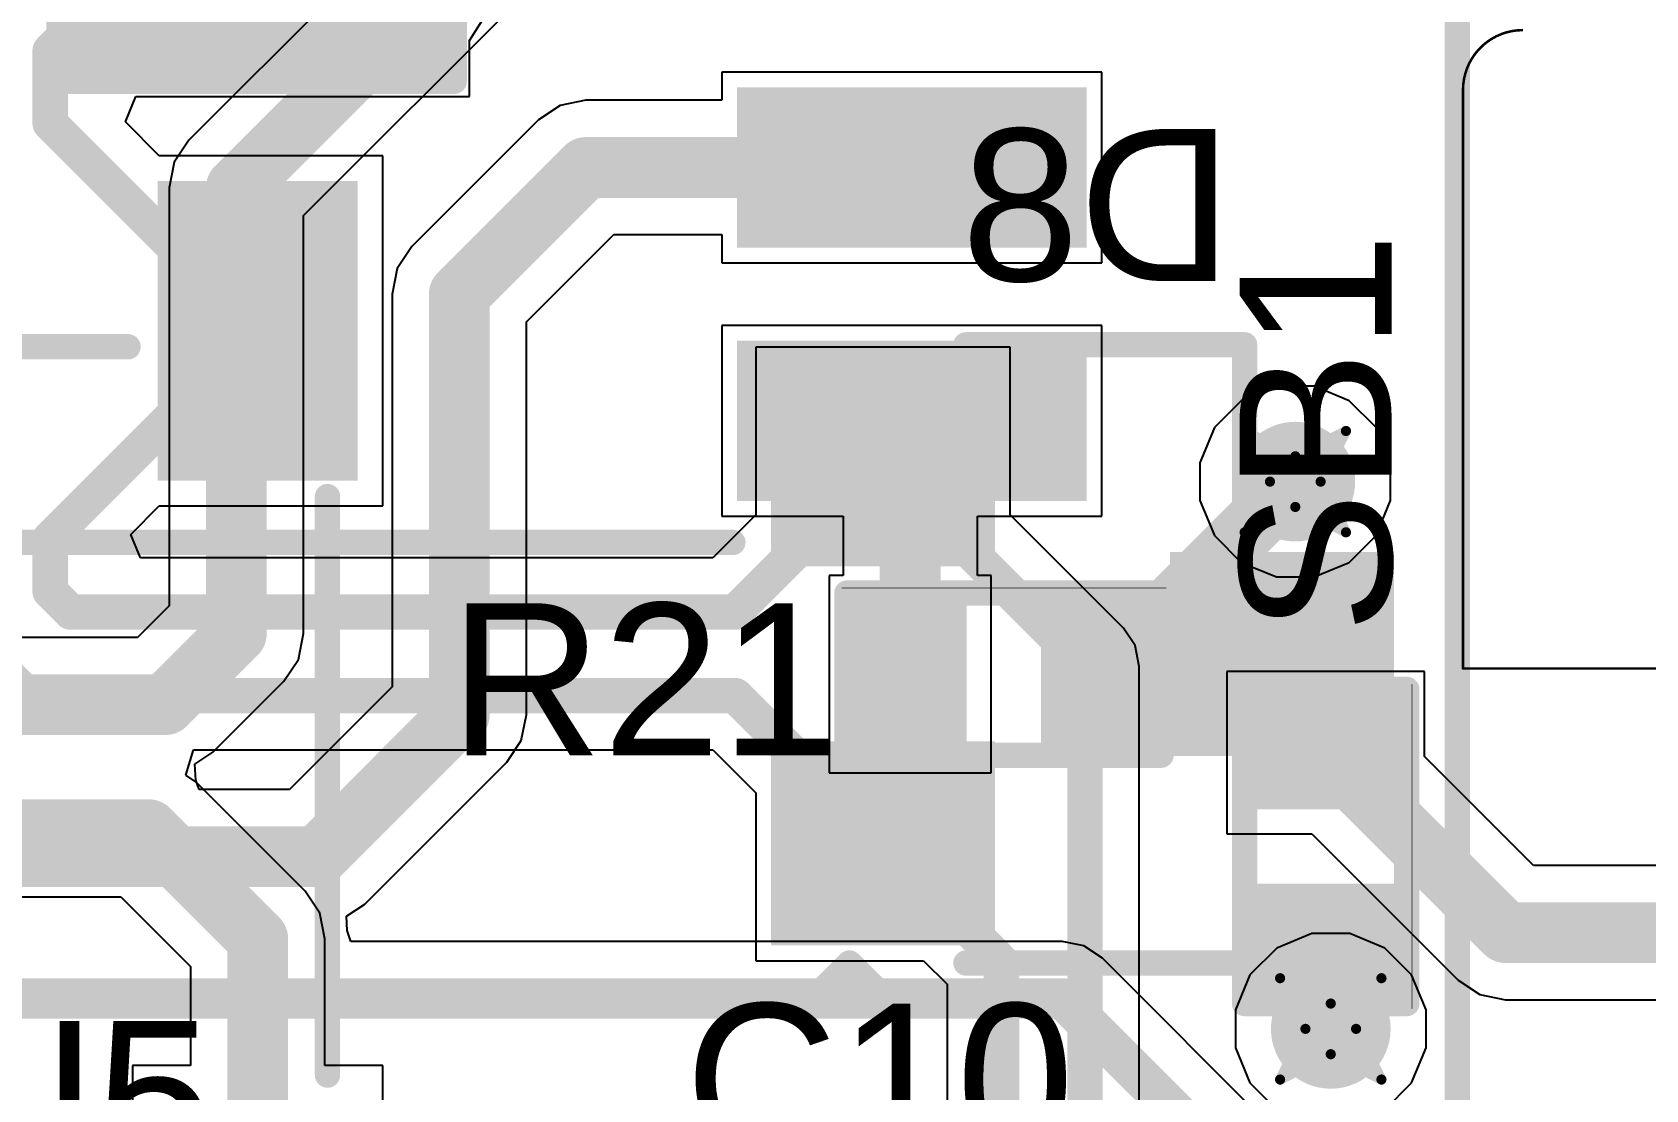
# Model space of a CAD drawing. Header units: inches. Extents: x -6 to 430, y 0 to 90.
# Drawn here: x 5.58 to 13.67, y 37.89 to 43.19 of the extents above; entities that cross this region are included whole.
import ezdxf

# ---------------------------------------------------------------- set-up
doc = ezdxf.new("R2010")
doc.units = ezdxf.units.IN
for name, color, linetype in [('Bottom Layer', 5, 'Continuous'), ('Bottom Overlay', 54, 'Continuous'), ('Bottom Paste', 16, 'Continuous'), ('Bottom Solder', 6, 'Continuous'), ('Drill Drawing', 1, 'Continuous'), ('Layer 1', 16, 'Continuous'), ('Layer 2', 76, 'Continuous'), ('Mechanical 1', 6, 'Continuous'), ('Top Layer', 1, 'Continuous'), ('Top Overlay', 2, 'Continuous'), ('Top Paste', 8, 'Continuous'), ('Top Solder', 216, 'Continuous'), ('Via Holes', 16, 'Continuous')]:
    doc.layers.add(name, color=color, linetype=linetype)
doc.styles.add('Arial', font='', dxfattribs={"height": 0.2})
doc.styles.get('Arial').set_extended_font_data('Arial')

msp = doc.modelspace()

# ---------------------------------------------------------------- hatches: boundary and pattern name
at = {"layer": 'Bottom Layer'}
for points in [[(7.5914, 44.5688), (7.5914, 43.0448), (5.8134, 43.0448), (5.8134, 44.5688)], [(6.2578, 42.3926), (7.1578, 42.3926), (7.1578, 40.9926), (6.2578, 40.9926)], [(9.3826, 40.613), (9.3826, 41.433), (10.3026, 41.433), (10.3026, 40.613)], [(11.3826, 39.663), (11.3826, 40.483), (12.3026, 40.483), (12.3026, 39.663)], [(9.3826, 38.713), (9.3826, 39.533), (10.3026, 39.533), (10.3026, 38.713)]]:
    msp.add_hatch(color=5, dxfattribs=at).paths.add_polyline_path(points)
h = msp.add_hatch(color=5, dxfattribs=at)
edge = h.paths.add_edge_path()
edge.add_arc((11.9094, 40.9366), 0.3, 0, 360)
h = msp.add_hatch(color=5, dxfattribs=at)
edge = h.paths.add_edge_path()
edge.add_arc((12.0872, 38.1934), 0.3, 0, 360)
at = {"layer": 'Bottom Paste'}
for points in [[(7.5914, 44.5688), (7.5914, 43.0448), (5.8134, 43.0448), (5.8134, 44.5688)], [(6.2578, 42.3926), (7.1578, 42.3926), (7.1578, 40.9926), (6.2578, 40.9926)], [(9.3826, 40.613), (9.3826, 41.433), (10.3026, 41.433), (10.3026, 40.613)], [(11.3826, 39.663), (11.3826, 40.483), (12.3026, 40.483), (12.3026, 39.663)], [(9.3826, 38.713), (9.3826, 39.533), (10.3026, 39.533), (10.3026, 38.713)]]:
    msp.add_hatch(color=16, dxfattribs=at).paths.add_polyline_path(points)
at = {"layer": 'Bottom Solder'}
for points in [[(7.693, 44.6704), (7.693, 42.9432), (5.7118, 42.9432), (5.7118, 44.6704)], [(6.207, 42.4434), (7.2086, 42.4434), (7.2086, 40.9418), (6.207, 40.9418)], [(9.281, 40.5114), (9.281, 41.5346), (10.4042, 41.5346), (10.4042, 40.5114)], [(11.281, 39.5614), (11.281, 40.5846), (12.4042, 40.5846), (12.4042, 39.5614)], [(9.281, 38.6114), (9.281, 39.6346), (10.4042, 39.6346), (10.4042, 38.6114)]]:
    msp.add_hatch(color=6, dxfattribs=at).paths.add_polyline_path(points)
at = {"layer": 'Layer 1'}
h = msp.add_hatch(color=16, dxfattribs=at)
edge = h.paths.add_edge_path()
edge.add_arc((11.9094, 40.9366), 0.3, 0, 360)
h = msp.add_hatch(color=16, dxfattribs=at)
edge = h.paths.add_edge_path()
edge.add_arc((12.0872, 38.1934), 0.3, 0, 360)
at = {"layer": 'Layer 2'}
h = msp.add_hatch(color=76, dxfattribs=at)
edge = h.paths.add_edge_path()
edge.add_arc((11.9094, 40.9366), 0.3, 0, 360)
h = msp.add_hatch(color=76, dxfattribs=at)
edge = h.paths.add_edge_path()
edge.add_arc((12.0872, 38.1934), 0.3, 0, 360)
at = {"layer": 'Top Layer'}
for points in [[(9.2116, 42.2114), (9.2116, 42.8114), (10.7616, 42.8114), (10.7616, 42.2114)], [(9.2116, 40.9414), (9.2116, 41.5414), (10.7616, 41.5414), (10.7616, 40.9414)], [(10.2076, 40.2889), (10.2076, 39.6539), (9.7504, 39.6539), (9.7504, 40.2889)], [(11.1474, 40.2889), (11.1474, 39.6539), (10.6902, 39.6539), (10.6902, 40.2889)], [(12.3793, 39.3491), (11.7443, 39.3491), (11.7443, 39.8063), (12.3793, 39.8063)], [(12.3793, 38.4093), (11.7443, 38.4093), (11.7443, 38.8665), (12.3793, 38.8665)]]:
    msp.add_hatch(color=1, dxfattribs=at).paths.add_polyline_path(points)
h = msp.add_hatch(color=1, dxfattribs=at)
edge = h.paths.add_edge_path()
edge.add_arc((11.9094, 40.9366), 0.3, 0, 360)
h = msp.add_hatch(color=1, dxfattribs=at)
edge = h.paths.add_edge_path()
edge.add_arc((12.0872, 38.1934), 0.3, 0, 360)
at = {"layer": 'Top Paste'}
for points in [[(9.2116, 42.2114), (9.2116, 42.8114), (10.7616, 42.8114), (10.7616, 42.2114)], [(9.2116, 40.9414), (9.2116, 41.5414), (10.7616, 41.5414), (10.7616, 40.9414)], [(10.2076, 40.2889), (10.2076, 39.6539), (9.7504, 39.6539), (9.7504, 40.2889)], [(11.1474, 40.2889), (11.1474, 39.6539), (10.6902, 39.6539), (10.6902, 40.2889)], [(12.3793, 39.3491), (11.7443, 39.3491), (11.7443, 39.8063), (12.3793, 39.8063)], [(12.3793, 38.4093), (11.7443, 38.4093), (11.7443, 38.8665), (12.3793, 38.8665)]]:
    msp.add_hatch(color=8, dxfattribs=at).paths.add_polyline_path(points)
at = {"layer": 'Top Solder'}
for points in [[(9.11, 42.1098), (9.11, 42.913), (10.8632, 42.913), (10.8632, 42.1098)], [(9.11, 40.8398), (9.11, 41.643), (10.8632, 41.643), (10.8632, 40.8398)], [(10.2626, 40.3439), (10.2626, 39.5989), (9.6954, 39.5989), (9.6954, 40.3439)], [(11.2024, 40.3439), (11.2024, 39.5989), (10.6352, 39.5989), (10.6352, 40.3439)], [(12.4343, 39.2941), (11.6893, 39.2941), (11.6893, 39.8613), (12.4343, 39.8613)], [(12.4343, 38.3543), (11.6893, 38.3543), (11.6893, 38.9215), (12.4343, 38.9215)]]:
    msp.add_hatch(color=216, dxfattribs=at).paths.add_polyline_path(points)
at = {"layer": 'Via Holes'}
h = msp.add_hatch(color=7, dxfattribs=at)
edge = h.paths.add_edge_path()
edge.add_arc((11.9094, 40.9366), 0.15, 0, 360)
h = msp.add_hatch(color=7, dxfattribs=at)
edge = h.paths.add_edge_path()
edge.add_arc((12.0872, 38.1934), 0.15, 0, 360)

# ---------------------------------------------------------------- linework, layer by layer
at = {"layer": 'Bottom Layer'}
for p, q in [((7.7692, 43.1473), (7.8327, 43.248)), ((7.7692, 42.867), (7.7692, 43.1473)), ((6.045, 42.74), (6.0976, 42.867)), ((6.0976, 42.867), (7.7692, 42.867)), ((6.2145, 42.5704), (6.045, 42.74)), ((7.3356, 42.5704), (6.2145, 42.5704)), ((7.3356, 40.8148), (7.3356, 42.5704)), ((10.4804, 41.6108), (9.2048, 41.6108)), ((9.2048, 41.6108), (9.2048, 40.7698)), ((10.4804, 40.7698), (10.4804, 41.6108)), ((6.0716, 40.6718), (6.2145, 40.8148)), ((6.2145, 40.8148), (7.3356, 40.8148)), ((9.2048, 40.7698), (8.9895, 40.5545)), ((11.0476, 40.2026), (10.4804, 40.7698)), ((6.1202, 40.5545), (6.0716, 40.6718)), ((8.9895, 40.5545), (6.1202, 40.5545)), ((11.1065, 40.1144), (11.0476, 40.2026)), ((11.0476, 40.2026), (11.0476, 40.2026)), ((11.1272, 40.0103), (11.1065, 40.1144)), ((11.1272, 37.6964), (11.1272, 40.0103)), ((6.3475, 39.4645), (6.386, 39.5915)), ((6.386, 39.5915), (8.9895, 39.5915)), ((8.9895, 39.5915), (9.2048, 39.3762)), ((6.399, 39.4301), (6.3475, 39.4645)), ((6.9459, 38.8833), (6.399, 39.4301)), ((9.2048, 39.3762), (9.2048, 38.5352)), ((5.1704, 38.8554), (6.0215, 38.8554)), ((6.0215, 38.8554), (6.3711, 38.5057)), ((7.0189, 38.774), (6.9459, 38.8833)), ((7.0445, 38.6452), (7.0189, 38.774)), ((7.0445, 38.0104), (7.0445, 38.6452)), ((6.3711, 38.5057), (6.3711, 38.0104)), ((9.2048, 38.5352), (10.0458, 38.5352)), ((10.0458, 38.5352), (10.1643, 38.4168)), ((10.1643, 38.4168), (10.1643, 37.4102)), ((6.3711, 38.0104), (6.08, 38.0104)), ((6.08, 38.0104), (6.08, 36.346)), ((7.3356, 38.0104), (7.0445, 38.0104)), ((7.3356, 36.3919), (7.3356, 38.0104))]:
    msp.add_line(p, q, dxfattribs=at)
for points in [[(5.6673, 43.0956, 0.1778, 0.1778, 0), (6.3785, 43.8068, 0.1778, 0.1778, 0)], [(5.6673, 42.7331, 0.1778, 0.1778, 0), (5.6673, 43.0956, 0.1778, 0.1778, 0)], [(5.6673, 42.7331, 0.1778, 0.1778, 0), (6.7078, 41.6926, 0.1778, 0.1778, 0)], [(5.6673, 40.6521, 0.1778, 0.1778, 0), (6.7078, 41.6926, 0.1778, 0.1778, 0)], [(9.1021, 40.2826, 0.1778, 0.1778, 0), (9.8426, 41.023, 0.1778, 0.1778, 0)], [(9.8426, 41.023, 0.1778, 0.1778, 0), (10.8553, 40.0103, 0.1778, 0.1778, 0)], [(5.6673, 40.3867, 0.1778, 0.1778, 0), (5.6673, 40.6521, 0.1778, 0.1778, 0)], [(5.6673, 40.3867, 0.1778, 0.1778, 0), (5.7715, 40.2826, 0.1778, 0.1778, 0)], [(5.7715, 40.2826, 0.1778, 0.1778, 0), (9.1021, 40.2826, 0.1778, 0.1778, 0)], [(5.2482, 40.1725, 0.1778, 0.1778, 0), (5.5573, 39.8635, 0.1778, 0.1778, 0)], [(10.8553, 37.5838, 0.1778, 0.1778, 0), (10.8553, 40.0103, 0.1778, 0.1778, 0)], [(5.5573, 39.8635, 0.1778, 0.1778, 0), (9.1021, 39.8635, 0.1778, 0.1778, 0)], [(9.1021, 39.8635, 0.1778, 0.1778, 0), (9.8426, 39.123, 0.1778, 0.1778, 0)], [(5.1704, 39.192, 0.3048, 0.3048, 0), (6.161, 39.192, 0.3048, 0.3048, 0)], [(6.161, 39.192, 0.3048, 0.3048, 0), (6.7078, 38.6452, 0.3048, 0.3048, 0)], [(9.8426, 39.123, 0.1778, 0.1778, 0), (10.4362, 38.5294, 0.1778, 0.1778, 0)], [(6.7078, 37.7827, 0.3048, 0.3048, 0), (6.7078, 38.6452, 0.3048, 0.3048, 0)], [(10.4362, 37.4102, 0.1778, 0.1778, 0), (10.4362, 38.5294, 0.1778, 0.1778, 0)], [(6.7078, 37.1326, 0.3048, 0.3048, 0), (6.7078, 37.7827, 0.3048, 0.3048, 0)]]:
    msp.add_lwpolyline(points, format="xyseb", dxfattribs=at)
for points in [[(5.6229, 43.0956, 0.0889, 0.0889, 1), (5.7118, 43.0956, 0.0889, 0.0889, 1)], [(5.6229, 43.0956, 0.0889, 0.0889, 1), (5.7118, 43.0956, 0.0889, 0.0889, 1)], [(5.6229, 42.7331, 0.0889, 0.0889, 1), (5.7118, 42.7331, 0.0889, 0.0889, 1)], [(5.6229, 42.7331, 0.0889, 0.0889, 1), (5.7118, 42.7331, 0.0889, 0.0889, 1)], [(6.6634, 41.6926, 0.0889, 0.0889, 1), (6.7523, 41.6926, 0.0889, 0.0889, 1)], [(6.6634, 41.6926, 0.0889, 0.0889, 1), (6.7523, 41.6926, 0.0889, 0.0889, 1)], [(9.7981, 41.023, 0.0889, 0.0889, 1), (9.887, 41.023, 0.0889, 0.0889, 1)], [(9.7981, 41.023, 0.0889, 0.0889, 1), (9.887, 41.023, 0.0889, 0.0889, 1)], [(5.6229, 40.6521, 0.0889, 0.0889, 1), (5.7118, 40.6521, 0.0889, 0.0889, 1)], [(5.6229, 40.6521, 0.0889, 0.0889, 1), (5.7118, 40.6521, 0.0889, 0.0889, 1)], [(5.6229, 40.3867, 0.0889, 0.0889, 1), (5.7118, 40.3867, 0.0889, 0.0889, 1)], [(5.6229, 40.3867, 0.0889, 0.0889, 1), (5.7118, 40.3867, 0.0889, 0.0889, 1)], [(5.7271, 40.2826, 0.0889, 0.0889, 1), (5.816, 40.2826, 0.0889, 0.0889, 1)], [(5.7271, 40.2826, 0.0889, 0.0889, 1), (5.816, 40.2826, 0.0889, 0.0889, 1)], [(9.0577, 40.2826, 0.0889, 0.0889, 1), (9.1466, 40.2826, 0.0889, 0.0889, 1)], [(9.0577, 40.2826, 0.0889, 0.0889, 1), (9.1466, 40.2826, 0.0889, 0.0889, 1)], [(10.8108, 40.0103, 0.0889, 0.0889, 1), (10.8997, 40.0103, 0.0889, 0.0889, 1)], [(10.8108, 40.0103, 0.0889, 0.0889, 1), (10.8997, 40.0103, 0.0889, 0.0889, 1)], [(5.5128, 39.8635, 0.0889, 0.0889, 1), (5.6017, 39.8635, 0.0889, 0.0889, 1)], [(5.5128, 39.8635, 0.0889, 0.0889, 1), (5.6017, 39.8635, 0.0889, 0.0889, 1)], [(9.0577, 39.8635, 0.0889, 0.0889, 1), (9.1466, 39.8635, 0.0889, 0.0889, 1)], [(9.0577, 39.8635, 0.0889, 0.0889, 1), (9.1466, 39.8635, 0.0889, 0.0889, 1)], [(6.0848, 39.192, 0.1524, 0.1524, 1), (6.2372, 39.192, 0.1524, 0.1524, 1)], [(6.0848, 39.192, 0.1524, 0.1524, 1), (6.2372, 39.192, 0.1524, 0.1524, 1)], [(9.7981, 39.123, 0.0889, 0.0889, 1), (9.887, 39.123, 0.0889, 0.0889, 1)], [(9.7981, 39.123, 0.0889, 0.0889, 1), (9.887, 39.123, 0.0889, 0.0889, 1)], [(6.6316, 38.6452, 0.1524, 0.1524, 1), (6.784, 38.6452, 0.1524, 0.1524, 1)], [(6.6316, 38.6452, 0.1524, 0.1524, 1), (6.784, 38.6452, 0.1524, 0.1524, 1)], [(10.3917, 38.5294, 0.0889, 0.0889, 1), (10.4806, 38.5294, 0.0889, 0.0889, 1)], [(10.3917, 38.5294, 0.0889, 0.0889, 1), (10.4806, 38.5294, 0.0889, 0.0889, 1)], [(6.6316, 37.7827, 0.1524, 0.1524, 1), (6.784, 37.7827, 0.1524, 0.1524, 1)], [(6.6316, 37.7827, 0.1524, 0.1524, 1), (6.784, 37.7827, 0.1524, 0.1524, 1)]]:
    msp.add_lwpolyline(points, format="xyseb", close=True, dxfattribs=at)
at = {"layer": 'Bottom Overlay'}
for points in [[(5.7118, 42.9432, 0.127, 0.127, 0), (5.7118, 47.2104, 0.127, 0.127, 0)], [(7.693, 42.9432, 0.127, 0.127, 0), (7.693, 47.2104, 0.127, 0.127, 0)], [(5.7118, 42.9432, 0.127, 0.127, 0), (7.693, 42.9432, 0.127, 0.127, 0)], [(4.8578, 41.6126, 0.127, 0.127, 0), (6.0578, 41.6126, 0.127, 0.127, 0)], [(10.2584, 41.6224, 0.127, 0.127, 0), (11.6554, 41.6224, 0.127, 0.127, 0)], [(11.6554, 40.6318, 0.127, 0.127, 0), (11.6554, 41.6224, 0.127, 0.127, 0)], [(7.0578, 37.9618, 0.127, 0.127, 0), (7.0578, 40.8618, 0.127, 0.127, 0)], [(10.0552, 39.7428, 0.127, 0.127, 0), (10.0552, 40.4032, 0.127, 0.127, 0)], [(11.6554, 38.5236, 0.127, 0.127, 0), (11.6554, 39.5142, 0.127, 0.127, 0)], [(9.5472, 38.3966, 0.127, 0.127, 0), (9.6742, 38.5236, 0.127, 0.127, 0)], [(9.6742, 38.5236, 0.127, 0.127, 0), (9.8012, 38.3966, 0.127, 0.127, 0)], [(10.2584, 38.5236, 0.127, 0.127, 0), (11.6554, 38.5236, 0.127, 0.127, 0)], [(9.5472, 38.3966, 0.127, 0.127, 0), (9.8012, 38.3966, 0.127, 0.127, 0)]]:
    msp.add_lwpolyline(points, format="xyseb", dxfattribs=at)
for points in [[(5.68, 42.9432, 0.0635, 0.0635, 1), (5.7435, 42.9432, 0.0635, 0.0635, 1)], [(5.68, 42.9432, 0.0635, 0.0635, 1), (5.7435, 42.9432, 0.0635, 0.0635, 1)], [(7.6612, 42.9432, 0.0635, 0.0635, 1), (7.7247, 42.9432, 0.0635, 0.0635, 1)], [(7.6612, 42.9432, 0.0635, 0.0635, 1), (7.7247, 42.9432, 0.0635, 0.0635, 1)], [(6.026, 41.6126, 0.0635, 0.0635, 1), (6.0895, 41.6126, 0.0635, 0.0635, 1)], [(10.2266, 41.6224, 0.0635, 0.0635, 1), (10.2901, 41.6224, 0.0635, 0.0635, 1)], [(11.6236, 41.6224, 0.0635, 0.0635, 1), (11.6871, 41.6224, 0.0635, 0.0635, 1)], [(11.6236, 41.6224, 0.0635, 0.0635, 1), (11.6871, 41.6224, 0.0635, 0.0635, 1)], [(7.026, 40.8618, 0.0635, 0.0635, 1), (7.0895, 40.8618, 0.0635, 0.0635, 1)], [(11.6236, 40.6318, 0.0635, 0.0635, 1), (11.6871, 40.6318, 0.0635, 0.0635, 1)], [(10.0234, 40.4032, 0.0635, 0.0635, 1), (10.0869, 40.4032, 0.0635, 0.0635, 1)], [(10.0234, 39.7428, 0.0635, 0.0635, 1), (10.0869, 39.7428, 0.0635, 0.0635, 1)], [(11.6236, 39.5142, 0.0635, 0.0635, 1), (11.6871, 39.5142, 0.0635, 0.0635, 1)], [(9.6424, 38.5236, 0.0635, 0.0635, 1), (9.7059, 38.5236, 0.0635, 0.0635, 1)], [(9.6424, 38.5236, 0.0635, 0.0635, 1), (9.7059, 38.5236, 0.0635, 0.0635, 1)], [(10.2266, 38.5236, 0.0635, 0.0635, 1), (10.2901, 38.5236, 0.0635, 0.0635, 1)], [(11.6236, 38.5236, 0.0635, 0.0635, 1), (11.6871, 38.5236, 0.0635, 0.0635, 1)], [(11.6236, 38.5236, 0.0635, 0.0635, 1), (11.6871, 38.5236, 0.0635, 0.0635, 1)], [(9.5154, 38.3966, 0.0635, 0.0635, 1), (9.5789, 38.3966, 0.0635, 0.0635, 1)], [(9.5154, 38.3966, 0.0635, 0.0635, 1), (9.5789, 38.3966, 0.0635, 0.0635, 1)], [(9.7694, 38.3966, 0.0635, 0.0635, 1), (9.8329, 38.3966, 0.0635, 0.0635, 1)], [(9.7694, 38.3966, 0.0635, 0.0635, 1), (9.8329, 38.3966, 0.0635, 0.0635, 1)], [(7.026, 37.9618, 0.0635, 0.0635, 1), (7.0895, 37.9618, 0.0635, 0.0635, 1)]]:
    msp.add_lwpolyline(points, format="xyseb", close=True, dxfattribs=at)
at = {"layer": 'Drill Drawing'}
for points in [[(11.6554, 41.1906, 0.0508, 0.0508, 0), (11.9094, 41.0636, 0.0508, 0.0508, 0)], [(11.6554, 41.1906, 0.0508, 0.0508, 0), (11.7824, 40.9366, 0.0508, 0.0508, 0)], [(11.9094, 41.0636, 0.0508, 0.0508, 0), (12.1634, 41.1906, 0.0508, 0.0508, 0)], [(12.0364, 40.9366, 0.0508, 0.0508, 0), (12.1634, 41.1906, 0.0508, 0.0508, 0)], [(11.6554, 40.6826, 0.0508, 0.0508, 0), (11.7824, 40.9366, 0.0508, 0.0508, 0)], [(12.0364, 40.9366, 0.0508, 0.0508, 0), (12.1634, 40.6826, 0.0508, 0.0508, 0)], [(11.6554, 40.6826, 0.0508, 0.0508, 0), (11.9094, 40.8096, 0.0508, 0.0508, 0)], [(11.9094, 40.8096, 0.0508, 0.0508, 0), (12.1634, 40.6826, 0.0508, 0.0508, 0)], [(11.8332, 38.4474, 0.0508, 0.0508, 0), (12.0872, 38.3204, 0.0508, 0.0508, 0)], [(11.8332, 38.4474, 0.0508, 0.0508, 0), (11.9602, 38.1934, 0.0508, 0.0508, 0)], [(12.0872, 38.3204, 0.0508, 0.0508, 0), (12.3412, 38.4474, 0.0508, 0.0508, 0)], [(12.2142, 38.1934, 0.0508, 0.0508, 0), (12.3412, 38.4474, 0.0508, 0.0508, 0)], [(11.8332, 37.9394, 0.0508, 0.0508, 0), (11.9602, 38.1934, 0.0508, 0.0508, 0)], [(12.2142, 38.1934, 0.0508, 0.0508, 0), (12.3412, 37.9394, 0.0508, 0.0508, 0)], [(11.8332, 37.9394, 0.0508, 0.0508, 0), (12.0872, 38.0664, 0.0508, 0.0508, 0)], [(12.0872, 38.0664, 0.0508, 0.0508, 0), (12.3412, 37.9394, 0.0508, 0.0508, 0)]]:
    msp.add_lwpolyline(points, format="xyseb", dxfattribs=at)
for points in [[(11.6427, 41.1906, 0.0254, 0.0254, 1), (11.6681, 41.1906, 0.0254, 0.0254, 1)], [(11.6427, 41.1906, 0.0254, 0.0254, 1), (11.6681, 41.1906, 0.0254, 0.0254, 1)], [(12.1507, 41.1906, 0.0254, 0.0254, 1), (12.1761, 41.1906, 0.0254, 0.0254, 1)], [(12.1507, 41.1906, 0.0254, 0.0254, 1), (12.1761, 41.1906, 0.0254, 0.0254, 1)], [(11.8967, 41.0636, 0.0254, 0.0254, 1), (11.9221, 41.0636, 0.0254, 0.0254, 1)], [(11.8967, 41.0636, 0.0254, 0.0254, 1), (11.9221, 41.0636, 0.0254, 0.0254, 1)], [(11.7697, 40.9366, 0.0254, 0.0254, 1), (11.7951, 40.9366, 0.0254, 0.0254, 1)], [(11.7697, 40.9366, 0.0254, 0.0254, 1), (11.7951, 40.9366, 0.0254, 0.0254, 1)], [(12.0237, 40.9366, 0.0254, 0.0254, 1), (12.0491, 40.9366, 0.0254, 0.0254, 1)], [(12.0237, 40.9366, 0.0254, 0.0254, 1), (12.0491, 40.9366, 0.0254, 0.0254, 1)], [(11.8967, 40.8096, 0.0254, 0.0254, 1), (11.9221, 40.8096, 0.0254, 0.0254, 1)], [(11.8967, 40.8096, 0.0254, 0.0254, 1), (11.9221, 40.8096, 0.0254, 0.0254, 1)], [(11.6427, 40.6826, 0.0254, 0.0254, 1), (11.6681, 40.6826, 0.0254, 0.0254, 1)], [(11.6427, 40.6826, 0.0254, 0.0254, 1), (11.6681, 40.6826, 0.0254, 0.0254, 1)], [(12.1507, 40.6826, 0.0254, 0.0254, 1), (12.1761, 40.6826, 0.0254, 0.0254, 1)], [(12.1507, 40.6826, 0.0254, 0.0254, 1), (12.1761, 40.6826, 0.0254, 0.0254, 1)], [(11.8205, 38.4474, 0.0254, 0.0254, 1), (11.8459, 38.4474, 0.0254, 0.0254, 1)], [(11.8205, 38.4474, 0.0254, 0.0254, 1), (11.8459, 38.4474, 0.0254, 0.0254, 1)], [(12.3285, 38.4474, 0.0254, 0.0254, 1), (12.3539, 38.4474, 0.0254, 0.0254, 1)], [(12.3285, 38.4474, 0.0254, 0.0254, 1), (12.3539, 38.4474, 0.0254, 0.0254, 1)], [(12.0745, 38.3204, 0.0254, 0.0254, 1), (12.0999, 38.3204, 0.0254, 0.0254, 1)], [(12.0745, 38.3204, 0.0254, 0.0254, 1), (12.0999, 38.3204, 0.0254, 0.0254, 1)], [(11.9475, 38.1934, 0.0254, 0.0254, 1), (11.9729, 38.1934, 0.0254, 0.0254, 1)], [(11.9475, 38.1934, 0.0254, 0.0254, 1), (11.9729, 38.1934, 0.0254, 0.0254, 1)], [(12.2015, 38.1934, 0.0254, 0.0254, 1), (12.2269, 38.1934, 0.0254, 0.0254, 1)], [(12.2015, 38.1934, 0.0254, 0.0254, 1), (12.2269, 38.1934, 0.0254, 0.0254, 1)], [(12.0745, 38.0664, 0.0254, 0.0254, 1), (12.0999, 38.0664, 0.0254, 0.0254, 1)], [(12.0745, 38.0664, 0.0254, 0.0254, 1), (12.0999, 38.0664, 0.0254, 0.0254, 1)], [(11.8205, 37.9394, 0.0254, 0.0254, 1), (11.8459, 37.9394, 0.0254, 0.0254, 1)], [(11.8205, 37.9394, 0.0254, 0.0254, 1), (11.8459, 37.9394, 0.0254, 0.0254, 1)], [(12.3285, 37.9394, 0.0254, 0.0254, 1), (12.3539, 37.9394, 0.0254, 0.0254, 1)], [(12.3285, 37.9394, 0.0254, 0.0254, 1), (12.3539, 37.9394, 0.0254, 0.0254, 1)]]:
    msp.add_lwpolyline(points, format="xyseb", close=True, dxfattribs=at)
at = {"layer": 'Layer 2'}
for p, q in [((11.8144, 41.4144), (11.6387, 41.3417)), ((12.0044, 41.4144), (11.8144, 41.4144)), ((12.1801, 41.3417), (12.0044, 41.4144)), ((11.6387, 41.3417), (11.5043, 41.2073)), ((12.3145, 41.2073), (12.1801, 41.3417)), ((11.5043, 41.2073), (11.4316, 41.0316)), ((12.3872, 41.0316), (12.3145, 41.2073)), ((11.4316, 41.0316), (11.4316, 40.8416)), ((12.3872, 40.8416), (12.3872, 41.0316)), ((11.4316, 40.8416), (11.5043, 40.6659)), ((12.3145, 40.6659), (12.3872, 40.8416)), ((11.5043, 40.6659), (11.6387, 40.5315)), ((12.1801, 40.5315), (12.3145, 40.6659)), ((11.6387, 40.5315), (11.8144, 40.4588)), ((12.0044, 40.4588), (12.1801, 40.5315)), ((11.8144, 40.4588), (12.0044, 40.4588)), ((11.9922, 38.6712), (11.8165, 38.5985)), ((12.1822, 38.6712), (11.9922, 38.6712)), ((12.3579, 38.5985), (12.1822, 38.6712)), ((11.8165, 38.5985), (11.6821, 38.4641)), ((12.4923, 38.4641), (12.3579, 38.5985)), ((11.6821, 38.4641), (11.6094, 38.2884)), ((12.565, 38.2884), (12.4923, 38.4641)), ((11.6094, 38.2884), (11.6094, 38.0984)), ((12.565, 38.0984), (12.565, 38.2884)), ((11.6094, 38.0984), (11.6821, 37.9227)), ((12.4923, 37.9227), (12.565, 38.0984)), ((11.6821, 37.9227), (11.8165, 37.7883)), ((12.3579, 37.7883), (12.4923, 37.9227))]:
    msp.add_line(p, q, dxfattribs=at)
at = {"layer": 'Mechanical 1'}
for points in [[(12.75, 42.9, 0.0127, 0.0127, -0.414214), (13.05, 43.2, 0.0127, 0.0127, 0)], [(12.75, 40, 0.0127, 0.0127, 0), (12.75, 42.9, 0.0127, 0.0127, 0)], [(12.75, 40, 0.0127, 0.0127, 0), (19.5, 40, 0.0127, 0.0127, 0)]]:
    msp.add_lwpolyline(points, format="xyseb", dxfattribs=at)
for points in [[(12.7468, 42.9, 0.00635, 0.00635, 1), (12.7532, 42.9, 0.00635, 0.00635, 1)], [(12.7468, 42.9, 0.00635, 0.00635, 1), (12.7532, 42.9, 0.00635, 0.00635, 1)], [(12.7468, 40, 0.00635, 0.00635, 1), (12.7532, 40, 0.00635, 0.00635, 1)], [(12.7468, 40, 0.00635, 0.00635, 1), (12.7532, 40, 0.00635, 0.00635, 1)]]:
    msp.add_lwpolyline(points, format="xyseb", close=True, dxfattribs=at)
at = {"layer": 'Top Layer'}
for p, q in [((7.7343, 44.0195), (6.3627, 42.6479)), ((6.9375, 42.2703), (8.1119, 43.4447)), ((10.9394, 42.9892), (9.0338, 42.9892)), ((9.0338, 42.9892), (9.0338, 42.8481)), ((10.9394, 42.0336), (10.9394, 42.9892)), ((8.2246, 42.8224), (8.1153, 42.7495)), ((8.3534, 42.8481), (8.2246, 42.8224)), ((9.0338, 42.8481), (8.3534, 42.8481)), ((8.1153, 42.7495), (7.4803, 42.1145)), ((6.3627, 42.6479), (6.2898, 42.5386)), ((6.2898, 42.5386), (6.2641, 42.4098)), ((6.2641, 42.4098), (6.2641, 40.3141)), ((6.9375, 40.1746), (6.9375, 42.2703)), ((8.0551, 41.7369), (8.4929, 42.1747)), ((8.4929, 42.1747), (9.0338, 42.1747)), ((9.0338, 42.1747), (9.0338, 42.0336)), ((7.4803, 42.1145), (7.4074, 42.0052)), ((7.4074, 42.0052), (7.3817, 41.8764)), ((9.0338, 42.0336), (10.9394, 42.0336)), ((7.3817, 41.8764), (7.3817, 39.9077)), ((8.0551, 39.7682), (8.0551, 41.7369)), ((10.9394, 41.7192), (9.0338, 41.7192)), ((9.0338, 41.7192), (9.0338, 40.7636)), ((10.9394, 40.7636), (10.9394, 41.7192)), ((9.0338, 40.7636), (9.6423, 40.7636)), ((9.6423, 40.7636), (9.6423, 40.4667)), ((10.3157, 40.4667), (10.3157, 40.7636)), ((10.3157, 40.7636), (10.9394, 40.7636)), ((9.6423, 40.4667), (9.5726, 40.4667)), ((9.5726, 40.4667), (9.5726, 39.4761)), ((10.3854, 40.4667), (10.3157, 40.4667)), ((10.3854, 39.4761), (10.3854, 40.4667)), ((6.2641, 40.3141), (6.1057, 40.1557)), ((6.1057, 40.1557), (4.8824, 40.1557)), ((6.9118, 40.0458), (6.9375, 40.1746)), ((6.8389, 39.9365), (6.9118, 40.0458)), ((12.5571, 39.9841), (11.5665, 39.9841)), ((11.5665, 39.9841), (11.5665, 39.1713)), ((12.5571, 39.5585), (12.5571, 39.9841)), ((6.4833, 39.5809), (6.8389, 39.9365)), ((7.3817, 39.9077), (6.8677, 39.3937)), ((8.0294, 39.6394), (8.0551, 39.7682)), ((7.9565, 39.5301), (8.0294, 39.6394)), ((6.3931, 39.5207), (6.4833, 39.5809)), ((13.103, 39.0127), (12.5571, 39.5585)), ((6.3981, 39.4396), (6.3931, 39.5207)), ((7.2453, 38.8189), (7.9565, 39.5301)), ((9.5726, 39.4761), (10.3854, 39.4761)), ((6.4142, 39.3937), (6.3981, 39.4396)), ((6.8677, 39.3937), (6.4142, 39.3937)), ((11.5665, 39.1713), (11.9921, 39.1713)), ((11.9921, 39.1713), (12.7254, 38.4379)), ((19.4439, 39.0127), (13.103, 39.0127)), ((7.1536, 38.7577), (7.2453, 38.8189)), ((7.156, 38.6865), (7.1536, 38.7577)), ((7.1747, 38.6307), (7.156, 38.6865)), ((10.741, 38.6307), (7.1747, 38.6307)), ((10.85, 38.609), (10.741, 38.6307)), ((10.741, 38.6307), (10.741, 38.6307)), ((10.9424, 38.5472), (10.85, 38.609)), ((13.3046, 36.185), (10.9424, 38.5472)), ((12.7254, 38.4379), (12.8347, 38.365)), ((12.8347, 38.365), (12.9635, 38.3393)), ((12.9635, 38.3393), (19.893, 38.3393))]:
    msp.add_line(p, q, dxfattribs=at)
for points in [[(6.6008, 42.4098, 0.3048, 0.3048, 0), (7.9724, 43.7814, 0.3048, 0.3048, 0)], [(7.7184, 41.8764, 0.3048, 0.3048, 0), (8.3534, 42.5114, 0.3048, 0.3048, 0)], [(8.3534, 42.5114, 0.3048, 0.3048, 0), (9.9866, 42.5114, 0.3048, 0.3048, 0)], [(6.6008, 40.1746, 0.3048, 0.3048, 0), (6.6008, 42.4098, 0.3048, 0.3048, 0)], [(7.7184, 39.7682, 0.3048, 0.3048, 0), (7.7184, 41.8764, 0.3048, 0.3048, 0)], [(9.979, 41.2338, 0.3048, 0.3048, 0), (9.9866, 41.2414, 0.3048, 0.3048, 0)], [(9.979, 39.9714, 0.3048, 0.3048, 0), (9.979, 41.2338, 0.3048, 0.3048, 0)], [(10.9442, 39.9714, 0.3048, 0.3048, 0), (11.9094, 40.9366, 0.3048, 0.3048, 0)], [(6.2452, 39.819, 0.3048, 0.3048, 0), (6.6008, 40.1746, 0.3048, 0.3048, 0)], [(10.9188, 39.9714, 0.3048, 0.3048, 0), (10.9442, 39.9714, 0.3048, 0.3048, 0)], [(4.5434, 39.819, 0.3048, 0.3048, 0), (6.2452, 39.819, 0.3048, 0.3048, 0)], [(7.0072, 39.057, 0.3048, 0.3048, 0), (7.7184, 39.7682, 0.3048, 0.3048, 0)], [(12.0618, 39.5777, 0.3048, 0.3048, 0), (12.9635, 38.676, 0.3048, 0.3048, 0)], [(4.2132, 39.057, 0.3048, 0.3048, 0), (7.0072, 39.057, 0.3048, 0.3048, 0)], [(12.9635, 38.676, 0.3048, 0.3048, 0), (19.893, 38.676, 0.3048, 0.3048, 0)], [(2.4098, 38.3458, 0.2032, 0.2032, 0), (10.741, 38.3458, 0.2032, 0.2032, 0)], [(10.741, 38.3458, 0.2032, 0.2032, 0), (13.1032, 35.9836, 0.2032, 0.2032, 0)]]:
    msp.add_lwpolyline(points, format="xyseb", dxfattribs=at)
for points in [[(8.2772, 42.5114, 0.1524, 0.1524, 1), (8.4296, 42.5114, 0.1524, 0.1524, 1)], [(8.2772, 42.5114, 0.1524, 0.1524, 1), (8.4296, 42.5114, 0.1524, 0.1524, 1)], [(9.9104, 42.5114, 0.1524, 0.1524, 1), (10.0628, 42.5114, 0.1524, 0.1524, 1)], [(6.5246, 42.4098, 0.1524, 0.1524, 1), (6.677, 42.4098, 0.1524, 0.1524, 1)], [(6.5246, 42.4098, 0.1524, 0.1524, 1), (6.677, 42.4098, 0.1524, 0.1524, 1)], [(7.6422, 41.8764, 0.1524, 0.1524, 1), (7.7946, 41.8764, 0.1524, 0.1524, 1)], [(7.6422, 41.8764, 0.1524, 0.1524, 1), (7.7946, 41.8764, 0.1524, 0.1524, 1)], [(9.9028, 41.2338, 0.1524, 0.1524, 1), (10.0552, 41.2338, 0.1524, 0.1524, 1)], [(9.9028, 41.2338, 0.1524, 0.1524, 1), (10.0552, 41.2338, 0.1524, 0.1524, 1)], [(9.9104, 41.2414, 0.1524, 0.1524, 1), (10.0628, 41.2414, 0.1524, 0.1524, 1)], [(11.8332, 40.9366, 0.1524, 0.1524, 1), (11.9856, 40.9366, 0.1524, 0.1524, 1)], [(6.5246, 40.1746, 0.1524, 0.1524, 1), (6.677, 40.1746, 0.1524, 0.1524, 1)], [(6.5246, 40.1746, 0.1524, 0.1524, 1), (6.677, 40.1746, 0.1524, 0.1524, 1)], [(9.9028, 39.9714, 0.1524, 0.1524, 1), (10.0552, 39.9714, 0.1524, 0.1524, 1)], [(10.8426, 39.9714, 0.1524, 0.1524, 1), (10.995, 39.9714, 0.1524, 0.1524, 1)], [(10.868, 39.9714, 0.1524, 0.1524, 1), (11.0204, 39.9714, 0.1524, 0.1524, 1)], [(10.868, 39.9714, 0.1524, 0.1524, 1), (11.0204, 39.9714, 0.1524, 0.1524, 1)], [(6.169, 39.819, 0.1524, 0.1524, 1), (6.3214, 39.819, 0.1524, 0.1524, 1)], [(6.169, 39.819, 0.1524, 0.1524, 1), (6.3214, 39.819, 0.1524, 0.1524, 1)], [(7.6422, 39.7682, 0.1524, 0.1524, 1), (7.7946, 39.7682, 0.1524, 0.1524, 1)], [(7.6422, 39.7682, 0.1524, 0.1524, 1), (7.7946, 39.7682, 0.1524, 0.1524, 1)], [(11.9856, 39.5777, 0.1524, 0.1524, 1), (12.138, 39.5777, 0.1524, 0.1524, 1)], [(6.931, 39.057, 0.1524, 0.1524, 1), (7.0834, 39.057, 0.1524, 0.1524, 1)], [(6.931, 39.057, 0.1524, 0.1524, 1), (7.0834, 39.057, 0.1524, 0.1524, 1)], [(12.8873, 38.676, 0.1524, 0.1524, 1), (13.0397, 38.676, 0.1524, 0.1524, 1)], [(12.8873, 38.676, 0.1524, 0.1524, 1), (13.0397, 38.676, 0.1524, 0.1524, 1)], [(10.6902, 38.3458, 0.1016, 0.1016, 1), (10.7918, 38.3458, 0.1016, 0.1016, 1)], [(10.6902, 38.3458, 0.1016, 0.1016, 1), (10.7918, 38.3458, 0.1016, 0.1016, 1)]]:
    msp.add_lwpolyline(points, format="xyseb", close=True, dxfattribs=at)
at = {"layer": 'Top Overlay'}
for points in [[(12.7222, 36.4342, 0.127, 0.127, 0), (12.7222, 49.8096, 0.127, 0.127, 0)], [(5.4578, 40.6318, 0.127, 0.127, 0), (9.09, 40.6318, 0.127, 0.127, 0)], [(9.6615, 40.3778, 0.127, 0.127, 0), (11.2363, 40.3778, 0.127, 0.127, 0)], [(9.6615, 39.565, 0.127, 0.127, 0), (9.6615, 40.3778, 0.127, 0.127, 0)], [(11.2363, 39.565, 0.127, 0.127, 0), (11.2363, 40.3778, 0.127, 0.127, 0)], [(9.6361, 40.4032, 0.00323, 0.00323, 0), (11.2617, 40.4032, 0.00323, 0.00323, 0)], [(11.6554, 39.8952, 0.127, 0.127, 0), (12.4682, 39.8952, 0.127, 0.127, 0)], [(11.6554, 38.3204, 0.127, 0.127, 0), (11.6554, 39.8952, 0.127, 0.127, 0)], [(12.4682, 38.3204, 0.127, 0.127, 0), (12.4682, 39.8952, 0.127, 0.127, 0)], [(12.4936, 38.295, 0.00323, 0.00323, 0), (12.4936, 39.9206, 0.00323, 0.00323, 0)], [(9.6615, 39.565, 0.127, 0.127, 0), (11.2363, 39.565, 0.127, 0.127, 0)], [(11.6554, 38.3204, 0.127, 0.127, 0), (12.4682, 38.3204, 0.127, 0.127, 0)]]:
    msp.add_lwpolyline(points, format="xyseb", dxfattribs=at)
for points in [[(9.0582, 40.6318, 0.0635, 0.0635, 1), (9.1217, 40.6318, 0.0635, 0.0635, 1)], [(9.6297, 40.3778, 0.0635, 0.0635, 1), (9.6932, 40.3778, 0.0635, 0.0635, 1)], [(9.6297, 40.3778, 0.0635, 0.0635, 1), (9.6932, 40.3778, 0.0635, 0.0635, 1)], [(11.2045, 40.3778, 0.0635, 0.0635, 1), (11.268, 40.3778, 0.0635, 0.0635, 1)], [(11.2045, 40.3778, 0.0635, 0.0635, 1), (11.268, 40.3778, 0.0635, 0.0635, 1)], [(9.6353, 40.4032, 0.00161, 0.00161, 1), (9.6369, 40.4032, 0.00161, 0.00161, 1)], [(11.2609, 40.4032, 0.00161, 0.00161, 1), (11.2625, 40.4032, 0.00161, 0.00161, 1)], [(11.6236, 39.8952, 0.0635, 0.0635, 1), (11.6871, 39.8952, 0.0635, 0.0635, 1)], [(11.6236, 39.8952, 0.0635, 0.0635, 1), (11.6871, 39.8952, 0.0635, 0.0635, 1)], [(12.4364, 39.8952, 0.0635, 0.0635, 1), (12.4999, 39.8952, 0.0635, 0.0635, 1)], [(12.4364, 39.8952, 0.0635, 0.0635, 1), (12.4999, 39.8952, 0.0635, 0.0635, 1)], [(12.4928, 39.9206, 0.00161, 0.00161, 1), (12.4944, 39.9206, 0.00161, 0.00161, 1)], [(9.6297, 39.565, 0.0635, 0.0635, 1), (9.6932, 39.565, 0.0635, 0.0635, 1)], [(9.6297, 39.565, 0.0635, 0.0635, 1), (9.6932, 39.565, 0.0635, 0.0635, 1)], [(11.2045, 39.565, 0.0635, 0.0635, 1), (11.268, 39.565, 0.0635, 0.0635, 1)], [(11.2045, 39.565, 0.0635, 0.0635, 1), (11.268, 39.565, 0.0635, 0.0635, 1)], [(11.6236, 38.3204, 0.0635, 0.0635, 1), (11.6871, 38.3204, 0.0635, 0.0635, 1)], [(11.6236, 38.3204, 0.0635, 0.0635, 1), (11.6871, 38.3204, 0.0635, 0.0635, 1)], [(12.4364, 38.3204, 0.0635, 0.0635, 1), (12.4999, 38.3204, 0.0635, 0.0635, 1)], [(12.4364, 38.3204, 0.0635, 0.0635, 1), (12.4999, 38.3204, 0.0635, 0.0635, 1)], [(12.4928, 38.295, 0.00161, 0.00161, 1), (12.4944, 38.295, 0.00161, 0.00161, 1)]]:
    msp.add_lwpolyline(points, format="xyseb", close=True, dxfattribs=at)

# ---------------------------------------------------------------- texts
at = {"layer": 'Bottom Overlay', "style": 'Arial', "text_generation_flag": 2}
msp.add_text('D8', height=0.762, dxfattribs=at).set_placement((11.595, 41.9425))
at = {"layer": 'Top Overlay', "style": 'Arial'}
msp.add_text('SB1', height=0.762, rotation=90, dxfattribs=at).set_placement((12.3919, 40.1749))
for s, p in [('R21', (7.6679, 39.5651)), ('C10', (8.849, 37.5585)), ('U5', (5.1272, 37.4703))]:
    msp.add_text(s, height=0.762, dxfattribs=at).set_placement(p)

doc.saveas('drawing.dxf')
